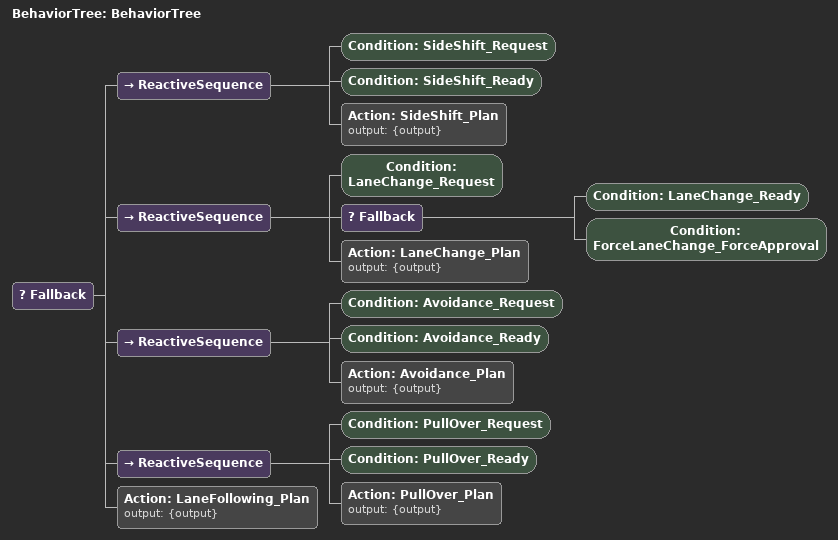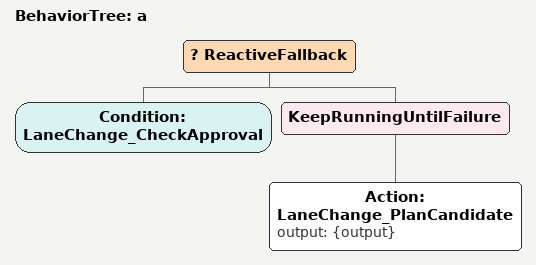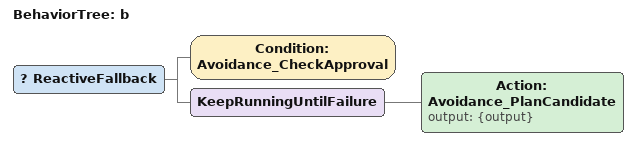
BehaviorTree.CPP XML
<?xml version="1.0"?>
<root main_tree_to_execute="BehaviorTree">
    <BehaviorTree ID="BehaviorTree">
        <Fallback>
            <ReactiveSequence>
                <Condition ID="SideShift_Request"/>
                <Condition ID="SideShift_Ready"/>
                <Action ID="SideShift_Plan" output="{output}"/>
            </ReactiveSequence>
            <ReactiveSequence>
                <Condition ID="LaneChange_Request"/>
                <Fallback>
                    <Condition ID="LaneChange_Ready"/>
                    <Condition ID="ForceLaneChange_ForceApproval"/>
                </Fallback>
                <Action ID="LaneChange_Plan" output="{output}"/>
            </ReactiveSequence>
            <ReactiveSequence>
                <Condition ID="Avoidance_Request"/>
                <Condition ID="Avoidance_Ready"/>
                <Action ID="Avoidance_Plan" output="{output}"/>
            </ReactiveSequence>
            <ReactiveSequence>
                <Condition ID="PullOver_Request"/>
                <Condition ID="PullOver_Ready"/>
                <Action ID="PullOver_Plan" output="{output}"/>
            </ReactiveSequence>
            <Action ID="LaneFollowing_Plan" output="{output}"/>
        </Fallback>
    </BehaviorTree>
    <BehaviorTree ID="a">
        <ReactiveFallback>
            <Condition ID="LaneChange_CheckApproval"/>
            <KeepRunningUntilFailure>
                <Action ID="LaneChange_PlanCandidate" output="{output}"/>
            </KeepRunningUntilFailure>
        </ReactiveFallback>
    </BehaviorTree>
    <BehaviorTree ID="b">
        <ReactiveFallback>
            <Condition ID="Avoidance_CheckApproval"/>
            <KeepRunningUntilFailure>
                <Action ID="Avoidance_PlanCandidate" output="{output}"/>
            </KeepRunningUntilFailure>
        </ReactiveFallback>
    </BehaviorTree>
</root>
